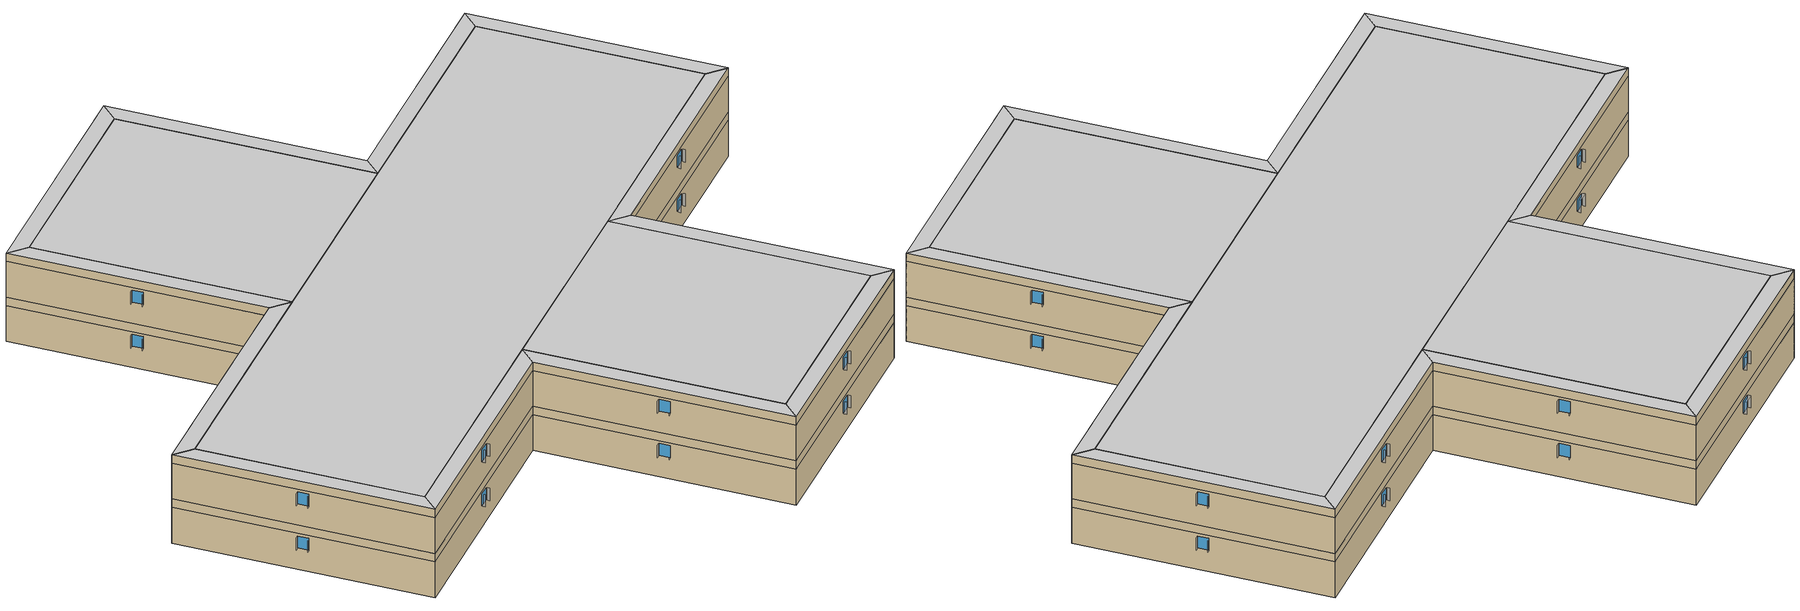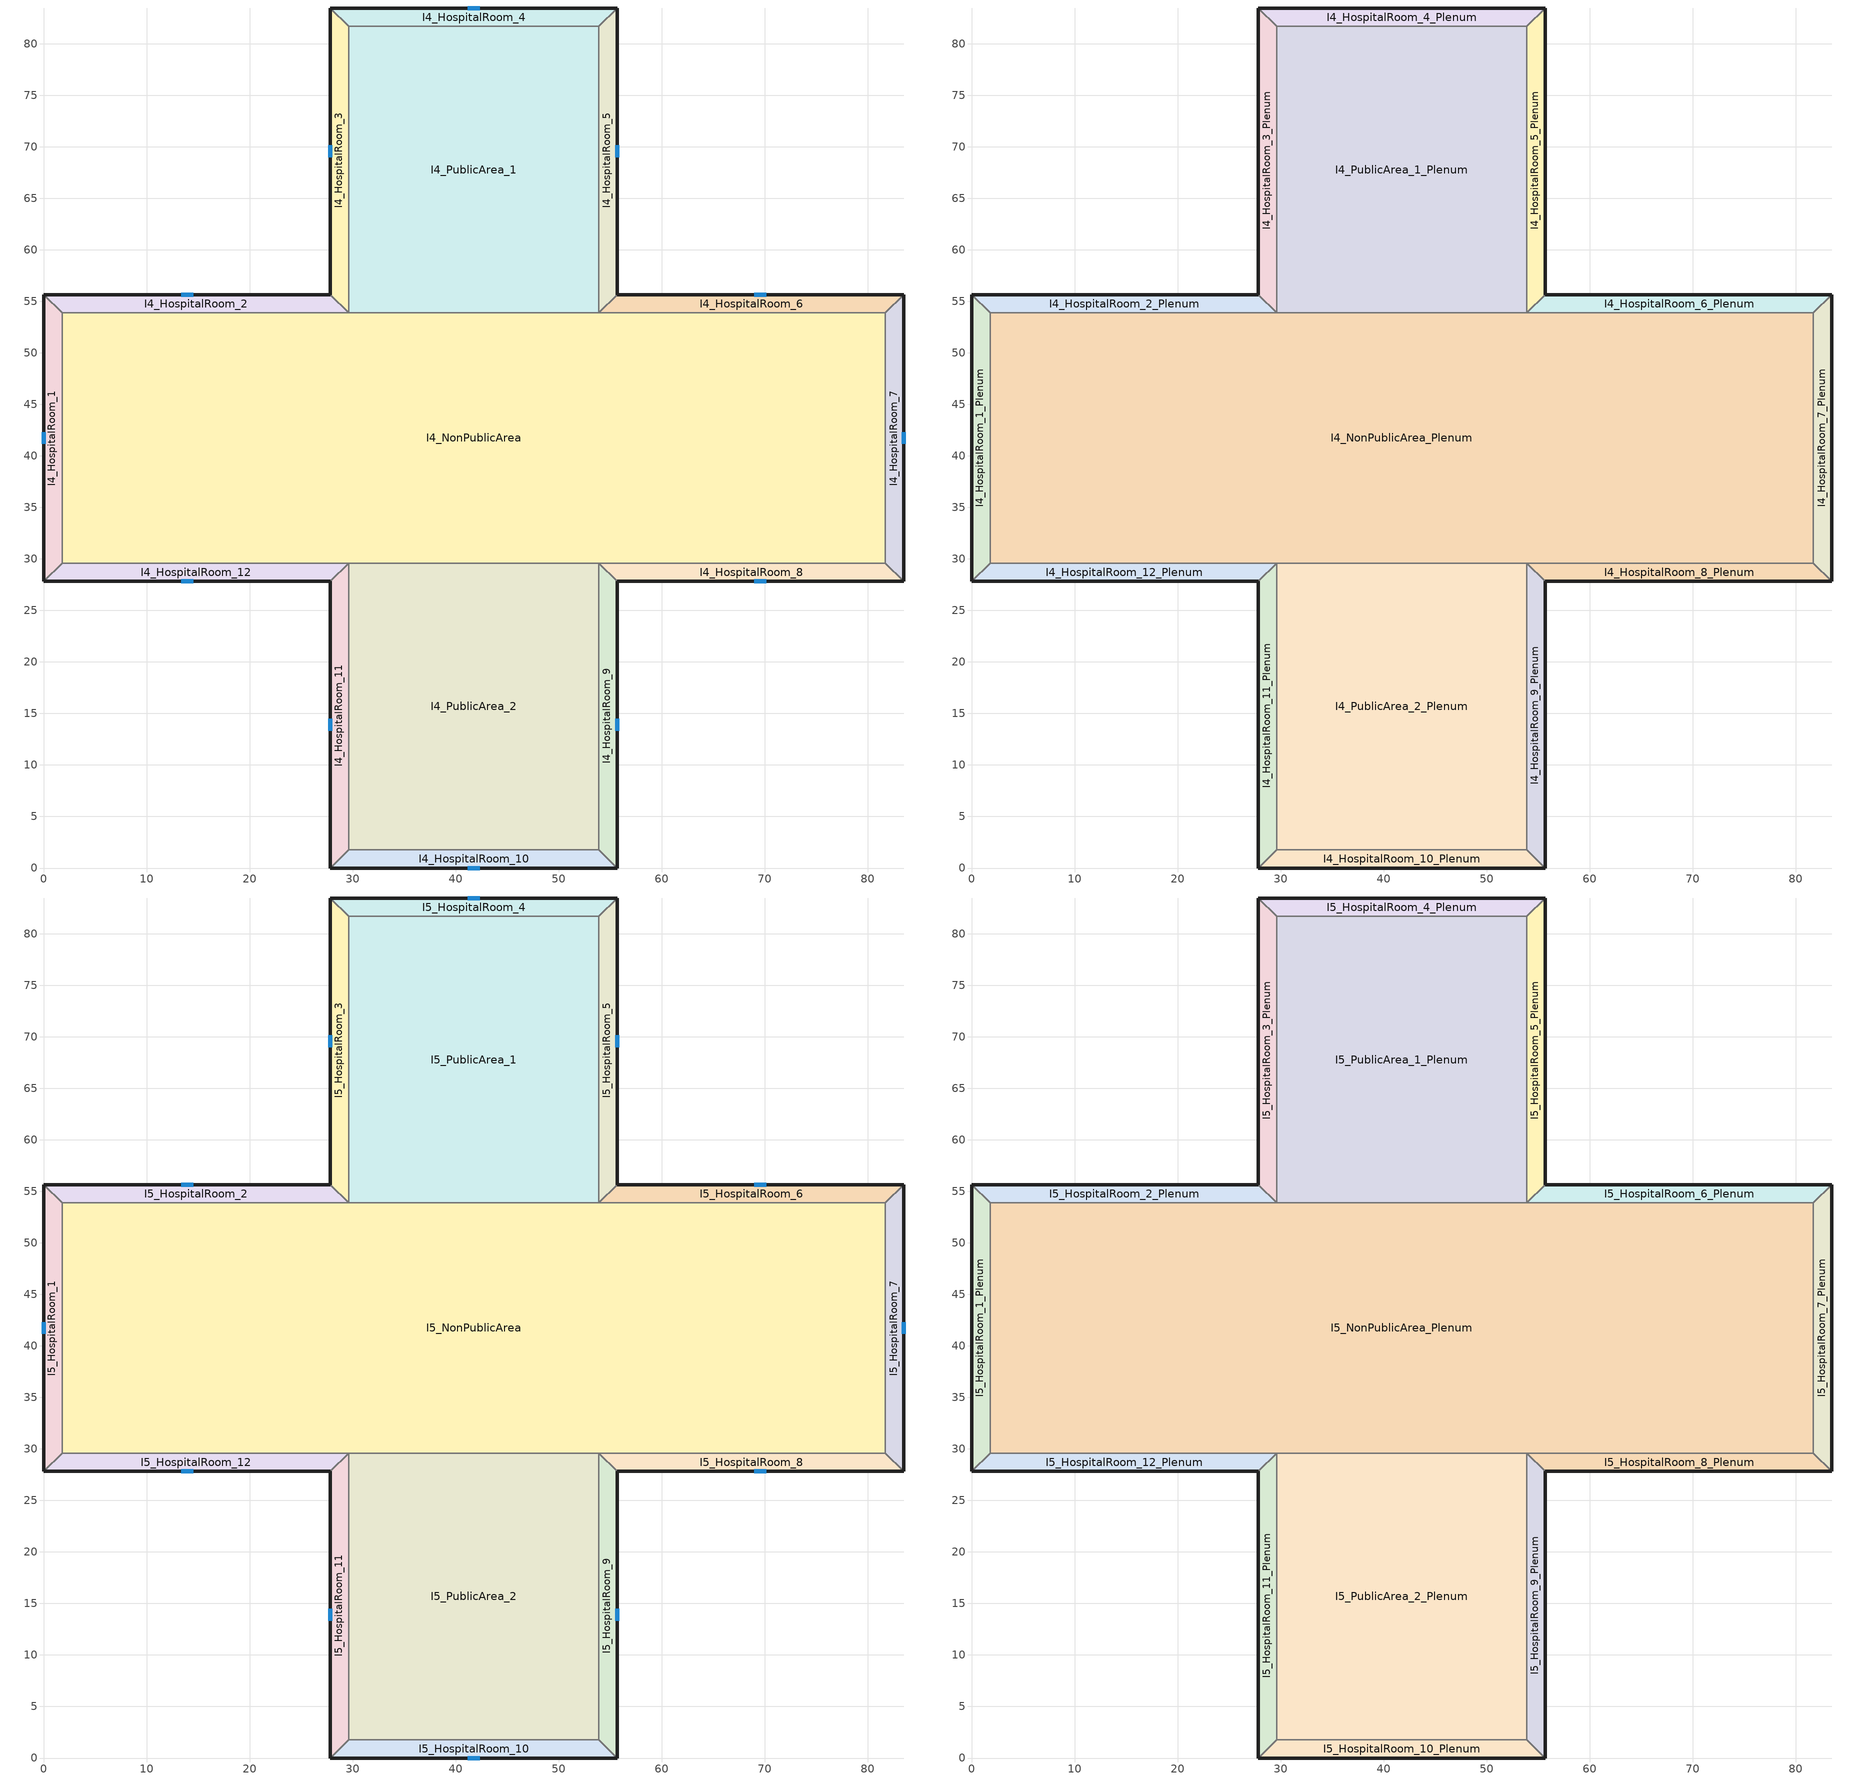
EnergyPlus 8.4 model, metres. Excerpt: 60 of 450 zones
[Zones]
I4_HospitalRoom_1
 floor to I3_HospitalRoom_1_Plenum (Light Floor/Ceiling): 0,27.82 0,55.65 1.78,53.87 1.78,29.6 z21.07
 wall outside (Light Exterior Wall - R13): 0,55.65 0,27.82 z21.07:25.34
 wall to I4_HospitalRoom_2 (Light Partitions): 1.78,53.87 0,55.65 z21.07:25.34
 wall to I4_NonPublicArea (Light Partitions): 1.78,29.6 1.78,53.87 z21.07:25.34
 wall to I4_HospitalRoom_12 (Light Partitions): 0,27.82 1.78,29.6 z21.07:25.34
 window (GlzSys_1): 0,42.32 0,41.16 z23.62:25.03
I4_HospitalRoom_2
 floor to I3_HospitalRoom_2_Plenum (Light Floor/Ceiling): 0,55.65 27.82,55.65 29.6,53.87 1.78,53.87 z21.07
 wall outside (Light Exterior Wall - R13): 27.82,55.65 0,55.65 z21.07:25.34
 wall to I4_HospitalRoom_3 (Light Partitions): 29.6,53.87 27.82,55.65 z21.07:25.34
 wall to I4_NonPublicArea (Light Partitions): 1.78,53.87 29.6,53.87 z21.07:25.34
 window (GlzSys_1): 14.49,55.65 13.33,55.65 z23.62:25.03
I4_HospitalRoom_3
 floor to I3_HospitalRoom_3_Plenum (Light Floor/Ceiling): 27.82,55.65 27.82,83.47 29.6,81.7 29.6,53.87 z21.07
 wall outside (Light Exterior Wall - R13): 27.82,83.47 27.82,55.65 z21.07:25.34
 wall to I4_HospitalRoom_4 (Light Partitions): 29.6,81.7 27.82,83.47 z21.07:25.34
 wall to I4_PublicArea_1 (Light Partitions): 29.6,53.87 29.6,81.7 z21.07:25.34
 window (GlzSys_1): 27.82,70.14 27.82,68.98 z23.62:25.03
I4_HospitalRoom_4
 floor to I3_HospitalRoom_4_Plenum (Light Floor/Ceiling): 27.82,83.47 55.65,83.47 53.87,81.7 29.6,81.7 z21.07
 wall outside (Light Exterior Wall - R13): 55.65,83.47 27.82,83.47 z21.07:25.34
 wall to I4_HospitalRoom_5 (Light Partitions): 53.87,81.7 55.65,83.47 z21.07:25.34
 wall to I4_PublicArea_1 (Light Partitions): 29.6,81.7 53.87,81.7 z21.07:25.34
 window (GlzSys_1): 42.32,83.47 41.16,83.47 z23.62:25.03
I4_HospitalRoom_5
 floor to I3_HospitalRoom_5_Plenum (Light Floor/Ceiling): 55.65,83.47 55.65,55.65 53.87,53.87 53.87,81.7 z21.07
 wall outside (Light Exterior Wall - R13): 55.65,55.65 55.65,83.47 z21.07:25.34
 wall to I4_HospitalRoom_6 (Light Partitions): 53.87,53.87 55.65,55.65 z21.07:25.34
 wall to I4_PublicArea_1 (Light Partitions): 53.87,81.7 53.87,53.87 z21.07:25.34
 window (GlzSys_1): 55.65,68.98 55.65,70.14 z23.62:25.03
I4_HospitalRoom_6
 floor to I3_HospitalRoom_6_Plenum (Light Floor/Ceiling): 55.65,55.65 83.47,55.65 81.7,53.87 53.87,53.87 z21.07
 wall outside (Light Exterior Wall - R13): 83.47,55.65 55.65,55.65 z21.07:25.34
 wall to I4_HospitalRoom_7 (Light Partitions): 81.7,53.87 83.47,55.65 z21.07:25.34
 wall to I4_NonPublicArea (Light Partitions): 53.87,53.87 81.7,53.87 z21.07:25.34
 window (GlzSys_1): 70.14,55.65 68.98,55.65 z23.62:25.03
I4_HospitalRoom_7
 floor to I3_HospitalRoom_7_Plenum (Light Floor/Ceiling): 83.47,55.65 83.47,27.82 81.7,29.6 81.7,53.87 z21.07
 wall outside (Light Exterior Wall - R13): 83.47,27.82 83.47,55.65 z21.07:25.34
 wall to I4_HospitalRoom_8 (Light Partitions): 81.7,29.6 83.47,27.82 z21.07:25.34
 wall to I4_NonPublicArea (Light Partitions): 81.7,53.87 81.7,29.6 z21.07:25.34
 window (GlzSys_1): 83.47,41.16 83.47,42.32 z23.62:25.03
I4_HospitalRoom_8
 floor to I3_HospitalRoom_8_Plenum (Light Floor/Ceiling): 83.47,27.82 55.65,27.82 53.87,29.6 81.7,29.6 z21.07
 wall outside (Light Exterior Wall - R13): 55.65,27.82 83.47,27.82 z21.07:25.34
 wall to I4_HospitalRoom_9 (Light Partitions): 53.87,29.6 55.65,27.82 z21.07:25.34
 wall to I4_NonPublicArea (Light Partitions): 81.7,29.6 53.87,29.6 z21.07:25.34
 window (GlzSys_1): 68.98,27.82 70.14,27.82 z23.62:25.03
I4_HospitalRoom_9
 floor to I3_HospitalRoom_9_Plenum (Light Floor/Ceiling): 55.65,27.82 55.65,0 53.87,1.78 53.87,29.6 z21.07
 wall outside (Light Exterior Wall - R13): 55.65,0 55.65,27.82 z21.07:25.34
 wall to I4_HospitalRoom_10 (Light Partitions): 53.87,1.78 55.65,0 z21.07:25.34
 wall to I4_PublicArea_2 (Light Partitions): 53.87,29.6 53.87,1.78 z21.07:25.34
 window (GlzSys_1): 55.65,13.33 55.65,14.49 z23.62:25.03
I4_HospitalRoom_10
 floor to I3_HospitalRoom_10_Plenum (Light Floor/Ceiling): 55.65,0 27.82,0 29.6,1.78 53.87,1.78 z21.07
 wall outside (Light Exterior Wall - R13): 27.82,0 55.65,0 z21.07:25.34
 wall to I4_HospitalRoom_11 (Light Partitions): 29.6,1.78 27.82,0 z21.07:25.34
 wall to I4_PublicArea_2 (Light Partitions): 53.87,1.78 29.6,1.78 z21.07:25.34
 window (GlzSys_1): 41.16,0 42.32,0 z23.62:25.03
I4_HospitalRoom_11
 floor to I3_HospitalRoom_11_Plenum (Light Floor/Ceiling): 27.82,0 27.82,27.82 29.6,29.6 29.6,1.78 z21.07
 wall outside (Light Exterior Wall - R13): 27.82,27.82 27.82,0 z21.07:25.34
 wall to I4_HospitalRoom_12 (Light Partitions): 29.6,29.6 27.82,27.82 z21.07:25.34
 wall to I4_PublicArea_2 (Light Partitions): 29.6,1.78 29.6,29.6 z21.07:25.34
 window (GlzSys_1): 27.82,14.49 27.82,13.33 z23.62:25.03
I4_HospitalRoom_12
 floor to I3_HospitalRoom_12_Plenum (Light Floor/Ceiling): 27.82,27.82 0,27.82 1.78,29.6 29.6,29.6 z21.07
 wall outside (Light Exterior Wall - R13): 0,27.82 27.82,27.82 z21.07:25.34
 wall to I4_NonPublicArea (Light Partitions): 29.6,29.6 1.78,29.6 z21.07:25.34
 window (GlzSys_1): 13.33,27.82 14.49,27.82 z23.62:25.03
I4_NonPublicArea
 floor to I3_NonPublicArea_Plenum (Light Floor/Ceiling): 1.78,29.6 1.78,53.87 29.6,53.87 53.87,53.87 81.7,53.87 81.7,29.6 53.87,29.6 29.6,29.6 z21.07
 wall to I4_PublicArea_1 (Light Partitions): 53.87,53.87 29.6,53.87 z21.07:25.34
 wall to I4_PublicArea_2 (Light Partitions): 29.6,29.6 53.87,29.6 z21.07:25.34
I4_PublicArea_1
 floor to I3_PublicArea_1_Plenum (Light Floor/Ceiling): 29.6,53.87 29.6,81.7 53.87,81.7 53.87,53.87 z21.07
I4_PublicArea_2
 floor to I3_PublicArea_2_Plenum (Light Floor/Ceiling): 29.6,1.78 29.6,29.6 53.87,29.6 53.87,1.78 z21.07
I4_NonPublicArea_Plenum
 floor to I4_NonPublicArea (Light Floor/Ceiling): 1.78,29.6 1.78,53.87 29.6,53.87 53.87,53.87 81.7,53.87 81.7,29.6 53.87,29.6 29.6,29.6 z25.34
 wall to I4_HospitalRoom_1_Plenum (Light Partitions): 1.78,53.87 1.78,29.6 z25.34:26.34
 wall to I4_HospitalRoom_2_Plenum (Light Partitions): 29.6,53.87 1.78,53.87 z25.34:26.34
 wall to I4_PublicArea_1_Plenum (Light Partitions): 53.87,53.87 29.6,53.87 z25.34:26.34
 wall to I4_HospitalRoom_6_Plenum (Light Partitions): 81.7,53.87 53.87,53.87 z25.34:26.34
 wall to I4_HospitalRoom_7_Plenum (Light Partitions): 81.7,29.6 81.7,53.87 z25.34:26.34
 wall to I4_HospitalRoom_8_Plenum (Light Partitions): 53.87,29.6 81.7,29.6 z25.34:26.34
 wall to I4_PublicArea_2_Plenum (Light Partitions): 29.6,29.6 53.87,29.6 z25.34:26.34
 wall to I4_HospitalRoom_12_Plenum (Light Partitions): 1.78,29.6 29.6,29.6 z25.34:26.34
I4_PublicArea_1_Plenum
 floor to I4_PublicArea_1 (Light Floor/Ceiling): 29.6,53.87 29.6,81.7 53.87,81.7 53.87,53.87 z25.34
 wall to I4_HospitalRoom_3_Plenum (Light Partitions): 29.6,81.7 29.6,53.87 z25.34:26.34
 wall to I4_HospitalRoom_4_Plenum (Light Partitions): 53.87,81.7 29.6,81.7 z25.34:26.34
 wall to I4_HospitalRoom_5_Plenum (Light Partitions): 53.87,53.87 53.87,81.7 z25.34:26.34
I4_PublicArea_2_Plenum
 floor to I4_PublicArea_2 (Light Floor/Ceiling): 29.6,1.78 29.6,29.6 53.87,29.6 53.87,1.78 z25.34
 wall to I4_HospitalRoom_11_Plenum (Light Partitions): 29.6,29.6 29.6,1.78 z25.34:26.34
 wall to I4_HospitalRoom_9_Plenum (Light Partitions): 53.87,1.78 53.87,29.6 z25.34:26.34
 wall to I4_HospitalRoom_10_Plenum (Light Partitions): 29.6,1.78 53.87,1.78 z25.34:26.34
I4_HospitalRoom_1_Plenum
 floor to I4_HospitalRoom_1 (Light Floor/Ceiling): 0,27.82 0,55.65 1.78,53.87 1.78,29.6 z25.34
 wall outside (Light Exterior Wall - R13): 0,55.65 0,27.82 z25.34:26.34
 wall to I4_HospitalRoom_2_Plenum (Light Partitions): 1.78,53.87 0,55.65 z25.34:26.34
 wall to I4_HospitalRoom_12_Plenum (Light Partitions): 0,27.82 1.78,29.6 z25.34:26.34
I4_HospitalRoom_2_Plenum
 floor to I4_HospitalRoom_2 (Light Floor/Ceiling): 0,55.65 27.82,55.65 29.6,53.87 1.78,53.87 z25.34
 wall outside (Light Exterior Wall - R13): 27.82,55.65 0,55.65 z25.34:26.34
 wall to I4_HospitalRoom_3_Plenum (Light Partitions): 29.6,53.87 27.82,55.65 z25.34:26.34
I4_HospitalRoom_3_Plenum
 floor to I4_HospitalRoom_3 (Light Floor/Ceiling): 27.82,55.65 27.82,83.47 29.6,81.7 29.6,53.87 z25.34
 wall outside (Light Exterior Wall - R13): 27.82,83.47 27.82,55.65 z25.34:26.34
 wall to I4_HospitalRoom_4_Plenum (Light Partitions): 29.6,81.7 27.82,83.47 z25.34:26.34
I4_HospitalRoom_4_Plenum
 floor to I4_HospitalRoom_4 (Light Floor/Ceiling): 27.82,83.47 55.65,83.47 53.87,81.7 29.6,81.7 z25.34
 wall outside (Light Exterior Wall - R13): 55.65,83.47 27.82,83.47 z25.34:26.34
 wall to I4_HospitalRoom_5_Plenum (Light Partitions): 53.87,81.7 55.65,83.47 z25.34:26.34
I4_HospitalRoom_5_Plenum
 floor to I4_HospitalRoom_5 (Light Floor/Ceiling): 55.65,83.47 55.65,55.65 53.87,53.87 53.87,81.7 z25.34
 wall outside (Light Exterior Wall - R13): 55.65,55.65 55.65,83.47 z25.34:26.34
 wall to I4_HospitalRoom_6_Plenum (Light Partitions): 53.87,53.87 55.65,55.65 z25.34:26.34
I4_HospitalRoom_6_Plenum
 floor to I4_HospitalRoom_6 (Light Floor/Ceiling): 55.65,55.65 83.47,55.65 81.7,53.87 53.87,53.87 z25.34
 wall outside (Light Exterior Wall - R13): 83.47,55.65 55.65,55.65 z25.34:26.34
 wall to I4_HospitalRoom_7_Plenum (Light Partitions): 81.7,53.87 83.47,55.65 z25.34:26.34
I4_HospitalRoom_7_Plenum
 floor to I4_HospitalRoom_7 (Light Floor/Ceiling): 83.47,55.65 83.47,27.82 81.7,29.6 81.7,53.87 z25.34
 wall outside (Light Exterior Wall - R13): 83.47,27.82 83.47,55.65 z25.34:26.34
 wall to I4_HospitalRoom_8_Plenum (Light Partitions): 81.7,29.6 83.47,27.82 z25.34:26.34
I4_HospitalRoom_8_Plenum
 floor to I4_HospitalRoom_8 (Light Floor/Ceiling): 83.47,27.82 55.65,27.82 53.87,29.6 81.7,29.6 z25.34
 wall outside (Light Exterior Wall - R13): 55.65,27.82 83.47,27.82 z25.34:26.34
 wall to I4_HospitalRoom_9_Plenum (Light Partitions): 53.87,29.6 55.65,27.82 z25.34:26.34
I4_HospitalRoom_9_Plenum
 floor to I4_HospitalRoom_9 (Light Floor/Ceiling): 55.65,27.82 55.65,0 53.87,1.78 53.87,29.6 z25.34
 wall outside (Light Exterior Wall - R13): 55.65,0 55.65,27.82 z25.34:26.34
 wall to I4_HospitalRoom_10_Plenum (Light Partitions): 53.87,1.78 55.65,0 z25.34:26.34
I4_HospitalRoom_10_Plenum
 floor to I4_HospitalRoom_10 (Light Floor/Ceiling): 55.65,0 27.82,0 29.6,1.78 53.87,1.78 z25.34
 wall outside (Light Exterior Wall - R13): 27.82,0 55.65,0 z25.34:26.34
 wall to I4_HospitalRoom_11_Plenum (Light Partitions): 29.6,1.78 27.82,0 z25.34:26.34
I4_HospitalRoom_11_Plenum
 floor to I4_HospitalRoom_11 (Light Floor/Ceiling): 27.82,0 27.82,27.82 29.6,29.6 29.6,1.78 z25.34
 wall outside (Light Exterior Wall - R13): 27.82,27.82 27.82,0 z25.34:26.34
 wall to I4_HospitalRoom_12_Plenum (Light Partitions): 29.6,29.6 27.82,27.82 z25.34:26.34
I4_HospitalRoom_12_Plenum
 floor to I4_HospitalRoom_12 (Light Floor/Ceiling): 27.82,27.82 0,27.82 1.78,29.6 29.6,29.6 z25.34
 wall outside (Light Exterior Wall - R13): 0,27.82 27.82,27.82 z25.34:26.34
I5_HospitalRoom_1
 floor to I4_HospitalRoom_1_Plenum (Light Floor/Ceiling): 0,27.82 0,55.65 1.78,53.87 1.78,29.6 z26.34
 wall outside (Light Exterior Wall - R13): 0,55.65 0,27.82 z26.34:30.6
 wall to I5_HospitalRoom_2 (Light Partitions): 1.78,53.87 0,55.65 z26.34:30.6
 wall to I5_NonPublicArea (Light Partitions): 1.78,29.6 1.78,53.87 z26.34:30.6
 wall to I5_HospitalRoom_12 (Light Partitions): 0,27.82 1.78,29.6 z26.34:30.6
 window (GlzSys_1): 0,42.32 0,41.16 z28.88:30.3
I5_HospitalRoom_2
 floor to I4_HospitalRoom_2_Plenum (Light Floor/Ceiling): 0,55.65 27.82,55.65 29.6,53.87 1.78,53.87 z26.34
 wall outside (Light Exterior Wall - R13): 27.82,55.65 0,55.65 z26.34:30.6
 wall to I5_HospitalRoom_3 (Light Partitions): 29.6,53.87 27.82,55.65 z26.34:30.6
 wall to I5_NonPublicArea (Light Partitions): 1.78,53.87 29.6,53.87 z26.34:30.6
 window (GlzSys_1): 14.49,55.65 13.33,55.65 z28.88:30.3
I5_HospitalRoom_3
 floor to I4_HospitalRoom_3_Plenum (Light Floor/Ceiling): 27.82,55.65 27.82,83.47 29.6,81.7 29.6,53.87 z26.34
 wall outside (Light Exterior Wall - R13): 27.82,83.47 27.82,55.65 z26.34:30.6
 wall to I5_HospitalRoom_4 (Light Partitions): 29.6,81.7 27.82,83.47 z26.34:30.6
 wall to I5_PublicArea_1 (Light Partitions): 29.6,53.87 29.6,81.7 z26.34:30.6
 window (GlzSys_1): 27.82,70.14 27.82,68.98 z28.88:30.3
I5_HospitalRoom_4
 floor to I4_HospitalRoom_4_Plenum (Light Floor/Ceiling): 27.82,83.47 55.65,83.47 53.87,81.7 29.6,81.7 z26.34
 wall outside (Light Exterior Wall - R13): 55.65,83.47 27.82,83.47 z26.34:30.6
 wall to I5_HospitalRoom_5 (Light Partitions): 53.87,81.7 55.65,83.47 z26.34:30.6
 wall to I5_PublicArea_1 (Light Partitions): 29.6,81.7 53.87,81.7 z26.34:30.6
 window (GlzSys_1): 42.32,83.47 41.16,83.47 z28.88:30.3
I5_HospitalRoom_5
 floor to I4_HospitalRoom_5_Plenum (Light Floor/Ceiling): 55.65,83.47 55.65,55.65 53.87,53.87 53.87,81.7 z26.34
 wall outside (Light Exterior Wall - R13): 55.65,55.65 55.65,83.47 z26.34:30.6
 wall to I5_HospitalRoom_6 (Light Partitions): 53.87,53.87 55.65,55.65 z26.34:30.6
 wall to I5_PublicArea_1 (Light Partitions): 53.87,81.7 53.87,53.87 z26.34:30.6
 window (GlzSys_1): 55.65,68.98 55.65,70.14 z28.88:30.3
I5_HospitalRoom_6
 floor to I4_HospitalRoom_6_Plenum (Light Floor/Ceiling): 55.65,55.65 83.47,55.65 81.7,53.87 53.87,53.87 z26.34
 wall outside (Light Exterior Wall - R13): 83.47,55.65 55.65,55.65 z26.34:30.6
 wall to I5_HospitalRoom_7 (Light Partitions): 81.7,53.87 83.47,55.65 z26.34:30.6
 wall to I5_NonPublicArea (Light Partitions): 53.87,53.87 81.7,53.87 z26.34:30.6
 window (GlzSys_1): 70.14,55.65 68.98,55.65 z28.88:30.3
I5_HospitalRoom_7
 floor to I4_HospitalRoom_7_Plenum (Light Floor/Ceiling): 83.47,55.65 83.47,27.82 81.7,29.6 81.7,53.87 z26.34
 wall outside (Light Exterior Wall - R13): 83.47,27.82 83.47,55.65 z26.34:30.6
 wall to I5_HospitalRoom_8 (Light Partitions): 81.7,29.6 83.47,27.82 z26.34:30.6
 wall to I5_NonPublicArea (Light Partitions): 81.7,53.87 81.7,29.6 z26.34:30.6
 window (GlzSys_1): 83.47,41.16 83.47,42.32 z28.88:30.3
I5_HospitalRoom_8
 floor to I4_HospitalRoom_8_Plenum (Light Floor/Ceiling): 83.47,27.82 55.65,27.82 53.87,29.6 81.7,29.6 z26.34
 wall outside (Light Exterior Wall - R13): 55.65,27.82 83.47,27.82 z26.34:30.6
 wall to I5_HospitalRoom_9 (Light Partitions): 53.87,29.6 55.65,27.82 z26.34:30.6
 wall to I5_NonPublicArea (Light Partitions): 81.7,29.6 53.87,29.6 z26.34:30.6
 window (GlzSys_1): 68.98,27.82 70.14,27.82 z28.88:30.3
I5_HospitalRoom_9
 floor to I4_HospitalRoom_9_Plenum (Light Floor/Ceiling): 55.65,27.82 55.65,0 53.87,1.78 53.87,29.6 z26.34
 wall outside (Light Exterior Wall - R13): 55.65,0 55.65,27.82 z26.34:30.6
 wall to I5_HospitalRoom_10 (Light Partitions): 53.87,1.78 55.65,0 z26.34:30.6
 wall to I5_PublicArea_2 (Light Partitions): 53.87,29.6 53.87,1.78 z26.34:30.6
 window (GlzSys_1): 55.65,13.33 55.65,14.49 z28.88:30.3
I5_HospitalRoom_10
 floor to I4_HospitalRoom_10_Plenum (Light Floor/Ceiling): 55.65,0 27.82,0 29.6,1.78 53.87,1.78 z26.34
 wall outside (Light Exterior Wall - R13): 27.82,0 55.65,0 z26.34:30.6
 wall to I5_HospitalRoom_11 (Light Partitions): 29.6,1.78 27.82,0 z26.34:30.6
 wall to I5_PublicArea_2 (Light Partitions): 53.87,1.78 29.6,1.78 z26.34:30.6
 window (GlzSys_1): 41.16,0 42.32,0 z28.88:30.3
I5_HospitalRoom_11
 floor to I4_HospitalRoom_11_Plenum (Light Floor/Ceiling): 27.82,0 27.82,27.82 29.6,29.6 29.6,1.78 z26.34
 wall outside (Light Exterior Wall - R13): 27.82,27.82 27.82,0 z26.34:30.6
 wall to I5_HospitalRoom_12 (Light Partitions): 29.6,29.6 27.82,27.82 z26.34:30.6
 wall to I5_PublicArea_2 (Light Partitions): 29.6,1.78 29.6,29.6 z26.34:30.6
 window (GlzSys_1): 27.82,14.49 27.82,13.33 z28.88:30.3
I5_HospitalRoom_12
 floor to I4_HospitalRoom_12_Plenum (Light Floor/Ceiling): 27.82,27.82 0,27.82 1.78,29.6 29.6,29.6 z26.34
 wall outside (Light Exterior Wall - R13): 0,27.82 27.82,27.82 z26.34:30.6
 wall to I5_NonPublicArea (Light Partitions): 29.6,29.6 1.78,29.6 z26.34:30.6
 window (GlzSys_1): 13.33,27.82 14.49,27.82 z28.88:30.3
I5_NonPublicArea
 floor to I4_NonPublicArea_Plenum (Light Floor/Ceiling): 1.78,29.6 1.78,53.87 29.6,53.87 53.87,53.87 81.7,53.87 81.7,29.6 53.87,29.6 29.6,29.6 z26.34
 wall to I5_PublicArea_1 (Light Partitions): 53.87,53.87 29.6,53.87 z26.34:30.6
 wall to I5_PublicArea_2 (Light Partitions): 29.6,29.6 53.87,29.6 z26.34:30.6
I5_PublicArea_1
 floor to I4_PublicArea_1_Plenum (Light Floor/Ceiling): 29.6,53.87 29.6,81.7 53.87,81.7 53.87,53.87 z26.34
I5_PublicArea_2
 floor to I4_PublicArea_2_Plenum (Light Floor/Ceiling): 29.6,1.78 29.6,29.6 53.87,29.6 53.87,1.78 z26.34
I5_NonPublicArea_Plenum
 floor to I5_NonPublicArea (Light Floor/Ceiling): 1.78,29.6 1.78,53.87 29.6,53.87 53.87,53.87 81.7,53.87 81.7,29.6 53.87,29.6 29.6,29.6 z30.6
 wall to I5_HospitalRoom_1_Plenum (Light Partitions): 1.78,53.87 1.78,29.6 z30.6:31.6
 wall to I5_HospitalRoom_2_Plenum (Light Partitions): 29.6,53.87 1.78,53.87 z30.6:31.6
 wall to I5_PublicArea_1_Plenum (Light Partitions): 53.87,53.87 29.6,53.87 z30.6:31.6
 wall to I5_HospitalRoom_6_Plenum (Light Partitions): 81.7,53.87 53.87,53.87 z30.6:31.6
 wall to I5_HospitalRoom_7_Plenum (Light Partitions): 81.7,29.6 81.7,53.87 z30.6:31.6
 wall to I5_HospitalRoom_8_Plenum (Light Partitions): 53.87,29.6 81.7,29.6 z30.6:31.6
 wall to I5_PublicArea_2_Plenum (Light Partitions): 29.6,29.6 53.87,29.6 z30.6:31.6
 wall to I5_HospitalRoom_12_Plenum (Light Partitions): 1.78,29.6 29.6,29.6 z30.6:31.6
 ceiling to I6_NonPublicArea (Light Floor/Ceiling): 1.78,29.6 29.6,29.6 53.87,29.6 81.7,29.6 81.7,53.87 53.87,53.87 29.6,53.87 1.78,53.87 z31.6
I5_PublicArea_1_Plenum
 floor to I5_PublicArea_1 (Light Floor/Ceiling): 29.6,53.87 29.6,81.7 53.87,81.7 53.87,53.87 z30.6
 wall to I5_HospitalRoom_3_Plenum (Light Partitions): 29.6,81.7 29.6,53.87 z30.6:31.6
 wall to I5_HospitalRoom_4_Plenum (Light Partitions): 53.87,81.7 29.6,81.7 z30.6:31.6
 wall to I5_HospitalRoom_5_Plenum (Light Partitions): 53.87,53.87 53.87,81.7 z30.6:31.6
 ceiling to I6_PublicArea_1 (Light Floor/Ceiling): 29.6,53.87 53.87,53.87 53.87,81.7 29.6,81.7 z31.6
I5_PublicArea_2_Plenum
 floor to I5_PublicArea_2 (Light Floor/Ceiling): 29.6,1.78 29.6,29.6 53.87,29.6 53.87,1.78 z30.6
 wall to I5_HospitalRoom_11_Plenum (Light Partitions): 29.6,29.6 29.6,1.78 z30.6:31.6
 wall to I5_HospitalRoom_9_Plenum (Light Partitions): 53.87,1.78 53.87,29.6 z30.6:31.6
 wall to I5_HospitalRoom_10_Plenum (Light Partitions): 29.6,1.78 53.87,1.78 z30.6:31.6
 ceiling to I6_PublicArea_2 (Light Floor/Ceiling): 29.6,1.78 53.87,1.78 53.87,29.6 29.6,29.6 z31.6
I5_HospitalRoom_1_Plenum
 floor to I5_HospitalRoom_1 (Light Floor/Ceiling): 0,27.82 0,55.65 1.78,53.87 1.78,29.6 z30.6
 wall outside (Light Exterior Wall - R13): 0,55.65 0,27.82 z30.6:31.6
 wall to I5_HospitalRoom_2_Plenum (Light Partitions): 1.78,53.87 0,55.65 z30.6:31.6
 wall to I5_HospitalRoom_12_Plenum (Light Partitions): 0,27.82 1.78,29.6 z30.6:31.6
 ceiling to I6_HospitalRoom_1 (Light Floor/Ceiling): 0,27.82 1.78,29.6 1.78,53.87 0,55.65 z31.6
I5_HospitalRoom_2_Plenum
 floor to I5_HospitalRoom_2 (Light Floor/Ceiling): 0,55.65 27.82,55.65 29.6,53.87 1.78,53.87 z30.6
 wall outside (Light Exterior Wall - R13): 27.82,55.65 0,55.65 z30.6:31.6
 wall to I5_HospitalRoom_3_Plenum (Light Partitions): 29.6,53.87 27.82,55.65 z30.6:31.6
 ceiling to I6_HospitalRoom_2 (Light Floor/Ceiling): 0,55.65 1.78,53.87 29.6,53.87 27.82,55.65 z31.6
I5_HospitalRoom_3_Plenum
 floor to I5_HospitalRoom_3 (Light Floor/Ceiling): 27.82,55.65 27.82,83.47 29.6,81.7 29.6,53.87 z30.6
 wall outside (Light Exterior Wall - R13): 27.82,83.47 27.82,55.65 z30.6:31.6
 wall to I5_HospitalRoom_4_Plenum (Light Partitions): 29.6,81.7 27.82,83.47 z30.6:31.6
 ceiling to I6_HospitalRoom_3 (Light Floor/Ceiling): 27.82,55.65 29.6,53.87 29.6,81.7 27.82,83.47 z31.6
I5_HospitalRoom_4_Plenum
 floor to I5_HospitalRoom_4 (Light Floor/Ceiling): 27.82,83.47 55.65,83.47 53.87,81.7 29.6,81.7 z30.6
 wall outside (Light Exterior Wall - R13): 55.65,83.47 27.82,83.47 z30.6:31.6
 wall to I5_HospitalRoom_5_Plenum (Light Partitions): 53.87,81.7 55.65,83.47 z30.6:31.6
 ceiling to I6_HospitalRoom_4 (Light Floor/Ceiling): 27.82,83.47 29.6,81.7 53.87,81.7 55.65,83.47 z31.6
I5_HospitalRoom_5_Plenum
 floor to I5_HospitalRoom_5 (Light Floor/Ceiling): 55.65,83.47 55.65,55.65 53.87,53.87 53.87,81.7 z30.6
 wall outside (Light Exterior Wall - R13): 55.65,55.65 55.65,83.47 z30.6:31.6
 wall to I5_HospitalRoom_6_Plenum (Light Partitions): 53.87,53.87 55.65,55.65 z30.6:31.6
 ceiling to I6_HospitalRoom_5 (Light Floor/Ceiling): 55.65,83.47 53.87,81.7 53.87,53.87 55.65,55.65 z31.6
I5_HospitalRoom_6_Plenum
 floor to I5_HospitalRoom_6 (Light Floor/Ceiling): 55.65,55.65 83.47,55.65 81.7,53.87 53.87,53.87 z30.6
 wall outside (Light Exterior Wall - R13): 83.47,55.65 55.65,55.65 z30.6:31.6
 wall to I5_HospitalRoom_7_Plenum (Light Partitions): 81.7,53.87 83.47,55.65 z30.6:31.6
 ceiling to I6_HospitalRoom_6 (Light Floor/Ceiling): 55.65,55.65 53.87,53.87 81.7,53.87 83.47,55.65 z31.6
I5_HospitalRoom_7_Plenum
 floor to I5_HospitalRoom_7 (Light Floor/Ceiling): 83.47,55.65 83.47,27.82 81.7,29.6 81.7,53.87 z30.6
 wall outside (Light Exterior Wall - R13): 83.47,27.82 83.47,55.65 z30.6:31.6
 wall to I5_HospitalRoom_8_Plenum (Light Partitions): 81.7,29.6 83.47,27.82 z30.6:31.6
 ceiling to I6_HospitalRoom_7 (Light Floor/Ceiling): 83.47,55.65 81.7,53.87 81.7,29.6 83.47,27.82 z31.6
I5_HospitalRoom_8_Plenum
 floor to I5_HospitalRoom_8 (Light Floor/Ceiling): 83.47,27.82 55.65,27.82 53.87,29.6 81.7,29.6 z30.6
 wall outside (Light Exterior Wall - R13): 55.65,27.82 83.47,27.82 z30.6:31.6
 wall to I5_HospitalRoom_9_Plenum (Light Partitions): 53.87,29.6 55.65,27.82 z30.6:31.6
 ceiling to I6_HospitalRoom_8 (Light Floor/Ceiling): 83.47,27.82 81.7,29.6 53.87,29.6 55.65,27.82 z31.6
I5_HospitalRoom_9_Plenum
 floor to I5_HospitalRoom_9 (Light Floor/Ceiling): 55.65,27.82 55.65,0 53.87,1.78 53.87,29.6 z30.6
 wall outside (Light Exterior Wall - R13): 55.65,0 55.65,27.82 z30.6:31.6
 wall to I5_HospitalRoom_10_Plenum (Light Partitions): 53.87,1.78 55.65,0 z30.6:31.6
 ceiling to I6_HospitalRoom_9 (Light Floor/Ceiling): 55.65,27.82 53.87,29.6 53.87,1.78 55.65,0 z31.6
I5_HospitalRoom_10_Plenum
 floor to I5_HospitalRoom_10 (Light Floor/Ceiling): 55.65,0 27.82,0 29.6,1.78 53.87,1.78 z30.6
 wall outside (Light Exterior Wall - R13): 27.82,0 55.65,0 z30.6:31.6
 wall to I5_HospitalRoom_11_Plenum (Light Partitions): 29.6,1.78 27.82,0 z30.6:31.6
 ceiling to I6_HospitalRoom_10 (Light Floor/Ceiling): 55.65,0 53.87,1.78 29.6,1.78 27.82,0 z31.6
I5_HospitalRoom_11_Plenum
 floor to I5_HospitalRoom_11 (Light Floor/Ceiling): 27.82,0 27.82,27.82 29.6,29.6 29.6,1.78 z30.6
 wall outside (Light Exterior Wall - R13): 27.82,27.82 27.82,0 z30.6:31.6
 wall to I5_HospitalRoom_12_Plenum (Light Partitions): 29.6,29.6 27.82,27.82 z30.6:31.6
 ceiling to I6_HospitalRoom_11 (Light Floor/Ceiling): 27.82,0 29.6,1.78 29.6,29.6 27.82,27.82 z31.6
I5_HospitalRoom_12_Plenum
 floor to I5_HospitalRoom_12 (Light Floor/Ceiling): 27.82,27.82 0,27.82 1.78,29.6 29.6,29.6 z30.6
 wall outside (Light Exterior Wall - R13): 0,27.82 27.82,27.82 z30.6:31.6
 ceiling to I6_HospitalRoom_12 (Light Floor/Ceiling): 27.82,27.82 29.6,29.6 1.78,29.6 0,27.82 z31.6
shading: 55.65,68.95 56.03,68.95 / 55.65,70.17 56.03,70.17 / 55.65,13.3 56.03,13.3 / 55.65,14.52 56.03,14.52 / 27.82,70.17 27.44,70.17 / 27.82,68.95 27.44,68.95 / 27.82,14.52 27.44,14.52 / 27.82,13.3 27.44,13.3 / 14.52,55.65 14.52,56.03 / 13.3,55.65 13.3,56.03 / 70.17,55.65 70.17,56.03 / 68.95,55.65 68.95,56.03 / 68.95,27.82 68.95,27.44 / 70.17,27.82 70.17,27.44 / 13.3,27.82 13.3,27.44 / 14.52,27.82 14.52,27.44 / 0,42.35 -0.38,42.35 / 0,41.13 -0.38,41.13 / 83.47,41.13 83.85,41.13 / 83.47,42.35 83.85,42.35 / 41.13,0 41.13,-0.38 / 42.35,0 42.35,-0.38 / 42.35,83.47 42.35,83.85 / 41.13,83.47 41.13,83.85 z28.85:30.33; 27.82,70.17 27.44,70.17 / 27.82,68.95 27.44,68.95 / 27.82,14.52 27.44,14.52 / 27.82,13.3 27.44,13.3 / 14.52,55.65 14.52,56.03 / 13.3,55.65 13.3,56.03 / 70.17,55.65 70.17,56.03 / 68.95,55.65 68.95,56.03 / 68.95,27.82 68.95,27.44 / 70.17,27.82 70.17,27.44 / 13.3,27.82 13.3,27.44 / 14.52,27.82 14.52,27.44 / 55.65,68.95 56.03,68.95 / 55.65,70.17 56.03,70.17 / 83.47,41.13 83.85,41.13 / 83.47,42.35 83.85,42.35 / 55.65,13.3 56.03,13.3 / 55.65,14.52 56.03,14.52 / 0,42.35 -0.38,42.35 / 0,41.13 -0.38,41.13 / 41.13,0 41.13,-0.38 / 42.35,0 42.35,-0.38 / 42.35,83.47 42.35,83.85 / 41.13,83.47 41.13,83.85 z23.59:25.06; 14.52,55.65 14.52,56.03 13.3,56.03 13.3,55.65 z25.06; 27.82,70.17 27.44,70.17 27.44,68.95 27.82,68.95 z25.06; 42.35,83.47 42.35,83.85 41.13,83.85 41.13,83.47 z25.06; 55.65,68.95 56.03,68.95 56.03,70.17 55.65,70.17 z25.06
[Building]
EFILM_building: North Axis {deg}=0; Terrain=Suburbs; Loads Convergence Tolerance Value=0.04; Temperature Convergence Tolerance Value {deltaC}=0.4; Solar Distribution=MinimalShadowing; Maximum Number of Warmup Days=2; Minimum Number of Warmup Days=1
[Site:Location]
Oakland_CA_USA Design_Conditions: Latitude {deg}=37.71; Longitude {deg}=-122.21; Time Zone {hr}=-8; Elevation {m}=1
[SizingPeriod:DesignDay] Month=1; Day of Month=21; Day Type=WinterDesignDay; Daily Dry-Bulb Temperature Range {deltaC}=0; Barometric Pressure {Pa}=101313; Wind Speed {m/s}=2.3; Wind Direction {deg}=50; Rain Indicator=No; Snow Indicator=No; Daylight Saving Time Indicator=No; Solar Model Indicator=ASHRAEClearSky; Sky Clearness=0
Name | Maximum Dry-Bulb Temperature {C} | Humidity Condition Type | Wetbulb or DewPoint at Maximum Dry-Bulb {C}
Oakland Ann Htg 99.6% Condns DB | 3.1 | Wetbulb | 3.1
Oakland Ann Htg 99% Condns DB | 4.3 | Wetbulb | 4.3
Oakland Ann Hum_n 99.6% Condns DP=>MCDB | 10.7 | DewPoint | -6.2
Oakland Ann Hum_n 99% Condns DP=>MCDB | 11.6 | DewPoint | -2.6
[Site:GroundTemperature:BuildingSurface]
20.03, 20.03, 20.13, 20.3, 20.43, 20.52, 20.62, 20.77, 20.78, 20.55, 20.44, 20.2
[Construction]
Light Exterior Wall - R13: F08 Metal surface, Fiberglass Batt R13, G01a 19mm gypsum board
Light Partitions: G01a 19mm gypsum board, F04 Wall air space resistance, G01a 19mm gypsum board
Light Floor/Ceiling: M11 100mm lightweight concrete, F05 Ceiling air space resistance, F16 Acoustic tile
[CONSTRUCTION]
GlzSys_1: Glass_102_LayerAvg
[Material] Thermal Absorptance=0.9; Solar Absorptance=0.7; Visible Absorptance=0.7
Name | Roughness | Thickness {m} | Conductivity {W/m-K} | Density {kg/m3} | Specific Heat {J/kg-K}
F08 Metal surface | Smooth | 0.0008 | 45.28 | 7824 | 500
Fiberglass Batt R13 | Rough | 0.1016 | 0.043 | 10 | 837
G01a 19mm gypsum board | MediumSmooth | 0.019 | 0.16 | 800 | 1090
F16 Acoustic tile | MediumSmooth | 0.0191 | 0.06 | 368 | 590
M11 100mm lightweight concrete | MediumRough | 0.1016 | 0.53 | 1280 | 840
[Material:AirGap]
Name | Thermal Resistance {m2-K/W}
F04 Wall air space resistance | 0.15
F05 Ceiling air space resistance | 0.18
[WindowMaterial:Glazing]
Glass_102_LayerAvg: Optical Data Type=SpectralAverage; Thickness {m}=0.003048; Solar Transmittance at Normal Incidence=0.833848; Front Side Solar Reflectance at Normal Incidence=0.0747638; Back Side Solar Reflectance at Normal Incidence=0.0748545; Visible Transmittance at Normal Incidence=0.89926; Front Side Visible Reflectance at Normal Incidence=0.082563; Back Side Visible Reflectance at Normal Incidence=0.082564; Infrared Transmittance at Normal Incidence=0; Front Side Infrared Hemispherical Emissivity=0.84; Back Side Infrared Hemispherical Emissivity=0.84; Conductivity {W/m-K}=1
[Zone] Type=1; Multiplier=1; Floor Area {m2}=autocalculate
Name | Ceiling Height {m} | Volume {m3}
I4_HospitalRoom_1; I4_HospitalRoom_10; I5_HospitalRoom_1; I5_HospitalRoom_10 | 4.2672 | 197.496
I4_HospitalRoom_2; I4_HospitalRoom_3; I4_HospitalRoom_5; I4_HospitalRoom_6; I4_HospitalRoom_8; I4_HospitalRoom_9; I4_HospitalRoom_11; I4_HospitalRoom_12; I5_HospitalRoom_2; I5_HospitalRoom_3; I5_HospitalRoom_5; I5_HospitalRoom_6; I5_HospitalRoom_8; I5_HospitalRoom_9; I5_HospitalRoom_11; I5_HospitalRoom_12 | 4.2672 | 210.968
I4_HospitalRoom_4; I4_HospitalRoom_7; I5_HospitalRoom_4; I5_HospitalRoom_7 | 4.2672 | 197.495
I4_NonPublicArea; I5_NonPublicArea | 4.2672 | 8277.04
I4_PublicArea_1; I4_PublicArea_2; I5_PublicArea_1; I5_PublicArea_2 | 4.2672 | 2881.7
I4_NonPublicArea_Plenum; I5_NonPublicArea_Plenum | 1 | 1939.69
I4_PublicArea_1_Plenum; I4_PublicArea_2_Plenum; I5_PublicArea_1_Plenum; I5_PublicArea_2_Plenum | 1 | 675.313
I4_HospitalRoom_1_Plenum; I4_HospitalRoom_4_Plenum; I4_HospitalRoom_7_Plenum; I4_HospitalRoom_10_Plenum; I5_HospitalRoom_1_Plenum; I5_HospitalRoom_4_Plenum; I5_HospitalRoom_7_Plenum; I5_HospitalRoom_10_Plenum | 1 | 46.2822
I4_HospitalRoom_2_Plenum; I4_HospitalRoom_3_Plenum; I4_HospitalRoom_5_Plenum; I4_HospitalRoom_6_Plenum; I4_HospitalRoom_8_Plenum; I4_HospitalRoom_9_Plenum; I4_HospitalRoom_11_Plenum; I4_HospitalRoom_12_Plenum; I5_HospitalRoom_2_Plenum; I5_HospitalRoom_3_Plenum; I5_HospitalRoom_5_Plenum; I5_HospitalRoom_6_Plenum; I5_HospitalRoom_8_Plenum; I5_HospitalRoom_9_Plenum; I5_HospitalRoom_11_Plenum; I5_HospitalRoom_12_Plenum | 1 | 49.4394
[Daylighting:Controls] Total Daylighting Reference Points=1; Fraction of Zone Controlled by First Reference Point=1; Fraction of Zone Controlled by Second Reference Point=0; Illuminance Setpoint at First Reference Point {lux}=500; Illuminance Setpoint at Second Reference Point {lux}=500; Lighting Control Type=1; Glare Calculation Azimuth Angle of View Direction Clockwise from Zone y-Axis {deg}=0; Maximum Allowable Discomfort Glare Index=20; Minimum Input Power Fraction for Continuous Dimming Control=0.3; Minimum Light Output Fraction for Continuous Dimming Control=0.2; Number of Stepped Control Steps=0; Probability Lighting will be Reset When Needed in Manual Stepped Control=1
Name | X-Coordinate of First Reference Point {m} | Y-Coordinate of First Reference Point {m} | Z-Coordinate of First Reference Point {m}
I4_HospitalRoom_1 | 0.88842 | 41.73646 | 21.8688
I4_HospitalRoom_2 | 14.8006 | 54.76019 | 21.8688
I4_HospitalRoom_3 | 28.71273 | 68.6723 | 21.8688
I4_HospitalRoom_4 | 41.73646 | 82.5845 | 21.8688
I4_HospitalRoom_5 | 54.76019 | 68.6723 | 21.8688
I4_HospitalRoom_6 | 68.6723 | 54.76019 | 21.8688
I4_HospitalRoom_7 | 82.5845 | 41.73646 | 21.8688
I4_HospitalRoom_8 | 68.6723 | 28.71273 | 21.8688
I4_HospitalRoom_9 | 54.76019 | 14.8006 | 21.8688
I4_HospitalRoom_10 | 41.73646 | 0.88842 | 21.8688
I4_HospitalRoom_11 | 28.71273 | 14.8006 | 21.8688
I4_HospitalRoom_12 | 14.8006 | 28.71273 | 21.8688
I4_PublicArea_1 | 41.73646 | 67.7839 | 21.8688
I4_PublicArea_2 | 41.73646 | 15.689 | 21.8688
I4_PublicArea_1_Plenum | 41.73646 | 67.7839 | 26.136
I4_PublicArea_2_Plenum | 41.73646 | 15.689 | 26.136
I4_HospitalRoom_1_Plenum | 0.88842 | 41.73646 | 26.136
I4_HospitalRoom_2_Plenum | 14.8006 | 54.76019 | 26.136
I4_HospitalRoom_3_Plenum | 28.71273 | 68.6723 | 26.136
I4_HospitalRoom_4_Plenum | 41.73646 | 82.5845 | 26.136
I4_HospitalRoom_5_Plenum | 54.76019 | 68.6723 | 26.136
I4_HospitalRoom_6_Plenum | 68.6723 | 54.76019 | 26.136
I4_HospitalRoom_7_Plenum | 82.5845 | 41.73646 | 26.136
I4_HospitalRoom_8_Plenum | 68.6723 | 28.71273 | 26.136
I4_HospitalRoom_9_Plenum | 54.76019 | 14.8006 | 26.136
I4_HospitalRoom_10_Plenum | 41.73646 | 0.88842 | 26.136
I4_HospitalRoom_11_Plenum | 28.71273 | 14.8006 | 26.136
I4_HospitalRoom_12_Plenum | 14.8006 | 28.71273 | 26.136
I5_HospitalRoom_1 | 0.88842 | 41.73646 | 27.136
I5_HospitalRoom_2 | 14.8006 | 54.76019 | 27.136
I5_HospitalRoom_3 | 28.71273 | 68.6723 | 27.136
I5_HospitalRoom_4 | 41.73646 | 82.5845 | 27.136
I5_HospitalRoom_5 | 54.76019 | 68.6723 | 27.136
I5_HospitalRoom_6 | 68.6723 | 54.76019 | 27.136
I5_HospitalRoom_7 | 82.5845 | 41.73646 | 27.136
I5_HospitalRoom_8 | 68.6723 | 28.71273 | 27.136
I5_HospitalRoom_9 | 54.76019 | 14.8006 | 27.136
I5_HospitalRoom_10 | 41.73646 | 0.88842 | 27.136
I5_HospitalRoom_11 | 28.71273 | 14.8006 | 27.136
I5_HospitalRoom_12 | 14.8006 | 28.71273 | 27.136
I5_PublicArea_1 | 41.73646 | 67.7839 | 27.136
I5_PublicArea_2 | 41.73646 | 15.689 | 27.136
I5_PublicArea_1_Plenum | 41.73646 | 67.7839 | 31.4032
I5_PublicArea_2_Plenum | 41.73646 | 15.689 | 31.4032
I5_HospitalRoom_1_Plenum | 0.88842 | 41.73646 | 31.4032
I5_HospitalRoom_2_Plenum | 14.8006 | 54.76019 | 31.4032
I5_HospitalRoom_3_Plenum | 28.71273 | 68.6723 | 31.4032
I5_HospitalRoom_4_Plenum | 41.73646 | 82.5845 | 31.4032
I5_HospitalRoom_5_Plenum | 54.76019 | 68.6723 | 31.4032
I5_HospitalRoom_6_Plenum | 68.6723 | 54.76019 | 31.4032
I5_HospitalRoom_7_Plenum | 82.5845 | 41.73646 | 31.4032
I5_HospitalRoom_8_Plenum | 68.6723 | 28.71273 | 31.4032
I5_HospitalRoom_9_Plenum | 54.76019 | 14.8006 | 31.4032
I5_HospitalRoom_10_Plenum | 41.73646 | 0.88842 | 31.4032
I5_HospitalRoom_11_Plenum | 28.71273 | 14.8006 | 31.4032
I5_HospitalRoom_12_Plenum | 14.8006 | 28.71273 | 31.4032
[Lights] Schedule=Lights Rooms Sch Hospital; Design Level Calculation Method=Watts/Area; Watts per Zone Floor Area {W/m2}=7.53; Return Air Fraction=0; Fraction Radiant=0.6; Fraction Visible=0.2; Fraction Replaceable=1
Name | Zone or ZoneList
Lights_I4_HospitalRoom_1 | I4_HospitalRoom_1
Lights_I4_HospitalRoom_2 | I4_HospitalRoom_2
Lights_I4_HospitalRoom_3 | I4_HospitalRoom_3
Lights_I4_HospitalRoom_4 | I4_HospitalRoom_4
Lights_I4_HospitalRoom_5 | I4_HospitalRoom_5
Lights_I4_HospitalRoom_6 | I4_HospitalRoom_6
Lights_I4_HospitalRoom_7 | I4_HospitalRoom_7
Lights_I4_HospitalRoom_8 | I4_HospitalRoom_8
Lights_I4_HospitalRoom_9 | I4_HospitalRoom_9
Lights_I4_HospitalRoom_10 | I4_HospitalRoom_10
Lights_I4_HospitalRoom_11 | I4_HospitalRoom_11
Lights_I4_HospitalRoom_12 | I4_HospitalRoom_12
Lights_I4_PublicArea_1 | I4_PublicArea_1
Lights_I4_PublicArea_2 | I4_PublicArea_2
Lights_I4_PublicArea_1_Plenum | I4_PublicArea_1_Plenum
Lights_I4_PublicArea_2_Plenum | I4_PublicArea_2_Plenum
Lights_I4_HospitalRoom_1_Plenum | I4_HospitalRoom_1_Plenum
Lights_I4_HospitalRoom_2_Plenum | I4_HospitalRoom_2_Plenum
Lights_I4_HospitalRoom_3_Plenum | I4_HospitalRoom_3_Plenum
Lights_I4_HospitalRoom_4_Plenum | I4_HospitalRoom_4_Plenum
Lights_I4_HospitalRoom_5_Plenum | I4_HospitalRoom_5_Plenum
Lights_I4_HospitalRoom_6_Plenum | I4_HospitalRoom_6_Plenum
Lights_I4_HospitalRoom_7_Plenum | I4_HospitalRoom_7_Plenum
Lights_I4_HospitalRoom_8_Plenum | I4_HospitalRoom_8_Plenum
Lights_I4_HospitalRoom_9_Plenum | I4_HospitalRoom_9_Plenum
Lights_I4_HospitalRoom_10_Plenum | I4_HospitalRoom_10_Plenum
Lights_I4_HospitalRoom_11_Plenum | I4_HospitalRoom_11_Plenum
Lights_I4_HospitalRoom_12_Plenum | I4_HospitalRoom_12_Plenum
Lights_I5_HospitalRoom_1 | I5_HospitalRoom_1
Lights_I5_HospitalRoom_2 | I5_HospitalRoom_2
Lights_I5_HospitalRoom_3 | I5_HospitalRoom_3
Lights_I5_HospitalRoom_4 | I5_HospitalRoom_4
Lights_I5_HospitalRoom_5 | I5_HospitalRoom_5
Lights_I5_HospitalRoom_6 | I5_HospitalRoom_6
Lights_I5_HospitalRoom_7 | I5_HospitalRoom_7
Lights_I5_HospitalRoom_8 | I5_HospitalRoom_8
Lights_I5_HospitalRoom_9 | I5_HospitalRoom_9
Lights_I5_HospitalRoom_10 | I5_HospitalRoom_10
Lights_I5_HospitalRoom_11 | I5_HospitalRoom_11
Lights_I5_HospitalRoom_12 | I5_HospitalRoom_12
Lights_I5_PublicArea_1 | I5_PublicArea_1
Lights_I5_PublicArea_2 | I5_PublicArea_2
Lights_I5_PublicArea_1_Plenum | I5_PublicArea_1_Plenum
Lights_I5_PublicArea_2_Plenum | I5_PublicArea_2_Plenum
Lights_I5_HospitalRoom_1_Plenum | I5_HospitalRoom_1_Plenum
Lights_I5_HospitalRoom_2_Plenum | I5_HospitalRoom_2_Plenum
Lights_I5_HospitalRoom_3_Plenum | I5_HospitalRoom_3_Plenum
Lights_I5_HospitalRoom_4_Plenum | I5_HospitalRoom_4_Plenum
Lights_I5_HospitalRoom_5_Plenum | I5_HospitalRoom_5_Plenum
Lights_I5_HospitalRoom_6_Plenum | I5_HospitalRoom_6_Plenum
Lights_I5_HospitalRoom_7_Plenum | I5_HospitalRoom_7_Plenum
Lights_I5_HospitalRoom_8_Plenum | I5_HospitalRoom_8_Plenum
Lights_I5_HospitalRoom_9_Plenum | I5_HospitalRoom_9_Plenum
Lights_I5_HospitalRoom_10_Plenum | I5_HospitalRoom_10_Plenum
Lights_I5_HospitalRoom_11_Plenum | I5_HospitalRoom_11_Plenum
Lights_I5_HospitalRoom_12_Plenum | I5_HospitalRoom_12_Plenum
[Schedule:Year]
Lights Rooms Sch Hospital: Lights_Rooms_Week Hospital, 1, 1, 12, 31
[Schedule:Week:Daily]
Lights_Rooms_Week Hospital: Lights_Rooms Hospital, Lights_Rooms Hospital, Lights_Rooms Hospital, Lights_Rooms Hospital, Lights_Rooms Hospital, Lights_Rooms Hospital, Lights_Rooms Hospital, Lights_Rooms Hospital, Lights_Rooms Hospital, Internal_Loads_Zero, Lights_Rooms Hospital, Lights_Rooms Hospital
[Schedule:Day:Hourly]
Lights_Rooms Hospital: 0.1, 0.1, 0.1, 0.1, 0.1, 0.1, 0.1, 0.5, 0.9, 0.9, 0.9, 0.9, 0.9, 0.9, 0.9, 0.9, 0.3, 0.3, 0.3, 0.3, 0.3, 0.3, 0.3, 0.1
Internal_Loads_Zero: 0, 0, 0, 0, 0, 0, 0, 0, 0, 0, 0, 0, 0, 0, 0, 0, 0, 0, 0, 0, 0, 0, 0, 0
